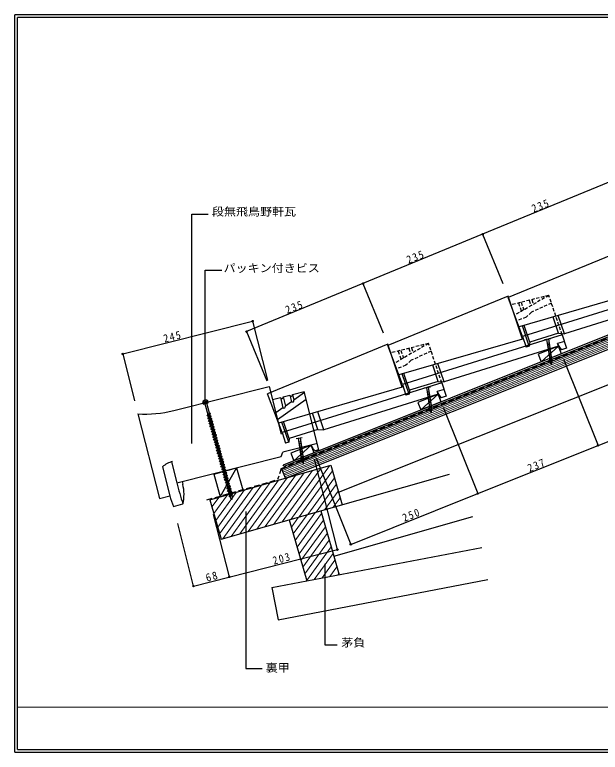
# Model space of a CAD drawing. Units: millimetres, scale not verified. Extents: x -1898 to 2142, y -2692 to 1538.
# Drawn here: x 152 to 1223, y 188 to 1538 of the extents above; entities that cross this region are included whole.
import ezdxf
from ezdxf.enums import TextEntityAlignment as Align

# ---------------------------------------------------------------- set-up
doc = ezdxf.new("R2010")
doc.units = ezdxf.units.MM
doc.header["$LTSCALE"] = 5
doc.header["$PDMODE"] = 32
doc.header["$PDSIZE"] = 2.5
doc.linetypes.add('DASHED1', pattern=[1.8, 1.2, -0.6])
doc.linetypes.add('DASHED2', pattern=[3, 2, -1])
doc.layers.add('0-A', color=7, linetype='Continuous', lineweight=25)
doc.styles.add('ＭＳ ゴシック', font='')
doc.styles.get('ＭＳ ゴシック').set_extended_font_data('MS Gothic')

msp = doc.modelspace()

# ---------------------------------------------------------------- linework, layer by layer
at = {"layer": '0-A'}
for p, q in [((2141.806, 1538.147), (151.807, 1538.147)), ((151.807, 188.147), (151.807, 1538.147)), ((1274.4, 1111.26), (1054.536, 1020.493)), ((1300.791, 1032.545), (1074.395, 966.785)), ((1054.351, 1023.239), (834.487, 932.471)), ((1080.743, 944.524), (1054.351, 1023.239)), ((1080.858, 949.306), (1054.536, 1020.493)), ((1157.23, 954.265), (1146.051, 987.602)), ((1146.407, 955.082), (1136.441, 984.811)), ((1093.095, 931.737), (1080.702, 968.603)), ((1093.889, 938.704), (1083.581, 969.456)), ((1120.829, 943.53), (1132.195, 945.278)), ((834.303, 935.217), (614.439, 844.45)), ((860.694, 856.503), (834.303, 935.217)), ((860.81, 861.285), (834.487, 932.471)), ((1080.743, 944.524), (854.347, 878.764)), ((1124.783, 944.137), (1130.463, 907.181)), ((1125.846, 937.219), (1129.306, 937.751)), ((1126.302, 934.254), (1129.762, 934.786)), ((1126.757, 931.289), (1130.217, 931.821)), ((1157.389, 940.143), (1144.815, 936.22)), ((1146.303, 931.447), (1144.815, 936.22)), ((1151.715, 924.754), (1144.815, 936.22)), ((1127.213, 928.324), (1130.673, 928.855)), ((1127.669, 925.358), (1131.129, 925.891)), ((1128.125, 922.393), (1131.584, 922.925)), ((1128.581, 919.428), (1132.04, 919.96)), ((1151.873, 917.519), (1114.734, 902.664)), ((1129.036, 916.463), (1132.496, 916.995)), ((1129.492, 913.498), (1132.952, 914.03)), ((1129.948, 910.533), (1133.408, 911.064)), ((1130.404, 907.567), (1133.864, 908.099)), ((1133.712, 897.563), (1130.463, 907.181)), ((1131.438, 904.296), (1133.86, 904.668)), ((926.358, 867.061), (916.393, 896.79)), ((937.182, 866.244), (926.003, 899.581)), ((1132.413, 901.411), (1133.797, 901.624)), ((873.047, 843.716), (860.654, 880.582)), ((873.841, 850.683), (863.532, 881.435)), ((442.562, 813.792), (617.072, 857.909)), ((617.072, 857.909), (639.13, 770.654)), ((860.694, 856.503), (634.298, 790.743)), ((900.781, 855.509), (912.147, 857.256)), ((904.735, 856.116), (910.415, 819.16)), ((937.34, 852.122), (924.766, 848.199)), ((640.762, 773.264), (614.439, 844.45)), ((623.199, 833.671), (637.742, 837.348)), ((637.742, 837.348), (642.46, 818.685)), ((642.589, 838.573), (655.193, 841.759)), ((642.589, 838.573), (646.838, 821.769)), ((655.193, 841.759), (658.22, 829.786)), ((660.04, 842.985), (681.369, 848.377)), ((660.04, 842.985), (662.597, 832.87)), ((681.859, 846.438), (662.597, 832.87)), ((708.33, 741.732), (681.369, 848.377)), ((905.798, 849.198), (909.258, 849.73)), ((906.253, 846.233), (909.713, 846.764)), ((906.709, 843.268), (910.169, 843.8)), ((907.165, 840.303), (910.625, 840.834)), ((907.621, 837.337), (911.081, 837.869)), ((926.254, 843.425), (924.766, 848.199)), ((931.666, 836.733), (924.766, 848.199)), ((685.046, 833.835), (632.513, 796.83)), ((658.22, 829.786), (646.838, 821.769)), ((931.825, 829.498), (894.686, 814.643)), ((908.077, 834.372), (911.536, 834.904)), ((908.533, 831.407), (911.992, 831.939)), ((908.988, 828.442), (912.448, 828.974)), ((909.444, 825.477), (912.904, 826.009)), ((642.46, 818.685), (629.327, 809.434)), ((717.134, 778.223), (705.955, 811.559)), ((909.9, 822.512), (913.36, 823.043)), ((910.356, 819.546), (913.816, 820.078)), ((913.663, 809.542), (910.415, 819.16)), ((911.389, 816.275), (913.811, 816.647)), ((912.365, 813.39), (913.748, 813.602)), ((706.31, 779.04), (696.344, 808.769)), ((652.999, 755.695), (640.606, 792.56)), ((653.793, 762.661), (643.484, 793.414)), ((666.401, 762.474), (677.767, 764.222)), ((670.355, 763.082), (676.034, 726.125)), ((671.417, 756.164), (674.877, 756.695)), ((705.389, 753.366), (642.371, 737.435)), ((693.755, 750.425), (656.615, 735.57)), ((693.755, 750.425), (662.186, 721.642)), ((671.873, 753.198), (675.333, 753.73)), ((672.329, 750.233), (675.789, 750.765)), ((672.785, 747.268), (676.244, 747.8)), ((673.241, 744.302), (676.701, 744.835)), ((697.409, 744.129), (693.755, 750.425)), ((699.325, 736.498), (693.755, 750.425)), ((448.248, 681.139), (639.239, 729.423)), ((639.239, 729.423), (642.371, 737.435)), ((656.615, 735.57), (662.186, 721.642)), ((699.325, 736.498), (662.186, 721.642)), ((673.697, 741.338), (677.156, 741.869)), ((674.152, 738.372), (677.612, 738.904)), ((674.608, 735.407), (678.068, 735.939)), ((675.064, 732.442), (678.524, 732.974)), ((675.52, 729.477), (678.98, 730.008)), ((708.33, 741.732), (701.543, 740.017)), ((438.456, 719.874), (448.248, 681.139)), ((675.976, 726.511), (679.435, 727.043)), ((679.283, 716.508), (676.034, 726.125)), ((677.009, 723.24), (679.431, 723.612)), ((677.984, 720.355), (679.368, 720.568)), ((422.219, 710.66), (435.699, 657.338)), ((457.943, 683.59), (459.168, 678.743)), ((441.935, 638.285), (459.386, 642.696)), ((151.807, 188.147), (2141.806, 188.147))]:
    msp.add_line(p, q, dxfattribs=at)
at = {"layer": '0-A', "color": 2}
for p, q in [((2136.806, 1533.147), (156.806, 1533.147)), ((156.806, 193.147), (156.806, 1533.147)), ((1373.042, 1040.408), (1080.858, 949.306)), ((1366.351, 1019.468), (1157.23, 954.265)), ((1152.993, 952.387), (860.81, 861.285)), ((1080.858, 949.306), (1087.367, 929.949)), ((1146.407, 955.082), (1093.889, 938.704)), ((1146.407, 955.082), (1157.23, 954.265)), ((1146.303, 931.447), (937.182, 866.244)), ((1146.303, 931.447), (1151.715, 924.754)), ((932.945, 864.366), (640.762, 773.264)), ((926.358, 867.061), (873.841, 850.683)), ((926.358, 867.061), (937.182, 866.244)), ((860.81, 861.285), (867.319, 841.928)), ((926.254, 843.425), (717.134, 778.223)), ((926.254, 843.425), (931.666, 836.733)), ((640.762, 773.264), (647.271, 753.907)), ((706.31, 779.04), (653.793, 762.661)), ((706.31, 779.04), (717.134, 778.223)), ((156.806, 193.147), (2136.806, 193.147))]:
    msp.add_line(p, q, dxfattribs=at)
at = {"layer": '0-A', "color": 6, "linetype": 'DASHED2'}
for p, q in [((639.223, 707.607), (1909.978, 1215.92)), ((639.223, 707.607), (632.662, 687.178)), ((503.397, 650.268), (632.662, 687.178))]:
    msp.add_line(p, q, dxfattribs=at)
at = {"layer": '0-A', "color": 3}
for p, q in [((1907.601, 1219.797), (642.697, 713.847)), ((1908.715, 1217.011), (643.811, 711.062)), ((640.284, 706.416), (1910.536, 1214.527)), ((646.969, 689.703), (1917.221, 1197.814)), ((744.095, 663.932), (1939.505, 1142.106)), ((508.808, 650.254), (729.969, 713.403)), ((557.269, 708.701), (568.796, 668.334)), ((646.849, 690.002), (640.284, 706.416)), ((643.811, 711.062), (642.697, 713.847)), ((729.969, 713.403), (750.562, 641.285)), ((515.922, 696.894), (527.449, 656.528)), ((711.746, 630.202), (745.182, 513.102)), ((654.052, 613.728), (686.017, 501.779)), ((735.474, 547.1), (989.803, 619.72)), ((622.129, 489.553), (1005.995, 563.014))]:
    msp.add_line(p, q, dxfattribs=at)
at = {"layer": '0-A', "color": 4, "lineweight": 9}
for p, q in [((641.398, 703.63), (1911.65, 1211.742)), ((642.512, 700.845), (1912.764, 1208.956)), ((643.627, 698.059), (1913.878, 1206.171)), ((644.741, 695.274), (1914.992, 1203.385)), ((645.855, 692.489), (1916.107, 1200.6)), ((625.493, 605.573), (696.551, 703.861)), ((641.042, 610.013), (711.044, 706.839)), ((656.592, 614.453), (727.649, 712.74)), ((672.142, 618.893), (732.942, 702.991)), ((578.844, 592.253), (649.902, 690.54)), ((594.394, 596.694), (665.452, 694.981)), ((609.943, 601.133), (681.001, 699.421)), ((687.692, 623.334), (736.436, 690.756)), ((532.196, 578.934), (603.253, 677.221)), ((547.745, 583.373), (618.803, 681.661)), ((563.295, 587.813), (634.352, 686.101)), ((703.242, 627.774), (739.93, 678.52)), ((519.547, 612.643), (556.605, 663.901)), ((523.041, 600.408), (572.154, 668.341)), ((526.535, 588.173), (587.704, 672.781)), ((718.791, 632.214), (743.423, 666.285)), ((512.56, 637.115), (525.505, 655.021)), ((516.054, 624.88), (541.055, 659.461)), ((734.341, 636.653), (746.917, 654.049)), ((661.376, 588.078), (686.649, 623.035)), ((664.869, 575.842), (702.199, 627.476)), ((668.363, 563.607), (713.094, 625.479)), ((657.882, 600.313), (671.099, 618.596)), ((671.857, 551.371), (716.588, 613.243)), ((675.35, 539.135), (720.082, 601.007)), ((678.844, 526.899), (723.575, 588.772)), ((682.338, 514.664), (727.069, 576.536)), ((685.257, 501.634), (730.563, 564.3)), ((699.579, 504.375), (734.057, 552.064)), ((713.9, 507.115), (737.55, 539.829)), ((728.221, 509.856), (741.044, 527.593)), ((742.541, 512.597), (744.538, 515.358)), ((156.806, 270.507), (2136.806, 270.507))]:
    msp.add_line(p, q, dxfattribs=at)
at = {"layer": '0-A', "color": 6}
for p, q in [((1007.647, 1136.369), (1044.788, 1046.404)), ((788.595, 1045.936), (825.735, 955.972)), ((575.727, 958.058), (612.867, 868.093)), ((349.335, 917.358), (371.052, 831.454)), ((1155.711, 907.926), (1218.987, 749.733)), ((500.388, 829.76), (494.985, 828.286)), ((498.648, 828.842), (498.535, 829.255)), ((499.447, 825.91), (504.722, 806.573)), ((500.388, 829.76), (505.79, 831.233)), ((502.352, 829.852), (502.24, 830.265)), ((508.059, 808.932), (503.152, 826.92)), ((935.661, 819.908), (998.938, 661.714)), ((503.532, 804.262), (509.92, 808.778)), ((503.532, 804.262), (504.721, 806.573)), ((503.532, 804.262), (505.393, 804.108)), ((504.721, 806.573), (508.059, 808.932)), ((504.877, 799.334), (511.264, 803.85)), ((504.877, 799.334), (506.065, 801.645)), ((504.877, 799.334), (506.738, 799.181)), ((505.393, 804.108), (508.731, 806.468)), ((505.393, 804.108), (506.066, 801.645)), ((506.065, 801.645), (509.403, 804.003)), ((506.221, 794.406), (512.608, 798.922)), ((506.221, 794.406), (507.41, 796.717)), ((506.738, 799.181), (510.075, 801.539)), ((506.738, 799.181), (507.41, 796.717)), ((507.41, 796.717), (510.747, 799.076)), ((508.059, 808.932), (509.92, 808.778)), ((508.082, 794.252), (511.419, 796.611)), ((508.73, 806.468), (509.92, 808.778)), ((508.731, 806.468), (509.403, 804.003)), ((509.403, 804.003), (511.264, 803.85)), ((510.075, 801.539), (511.264, 803.85)), ((510.075, 801.539), (510.747, 799.076)), ((510.747, 799.076), (512.608, 798.922)), ((511.419, 796.611), (512.608, 798.922)), ((506.221, 794.406), (508.082, 794.252)), ((507.565, 789.478), (513.953, 793.993)), ((507.565, 789.478), (508.754, 791.788)), ((507.565, 789.478), (509.426, 789.324)), ((508.909, 784.55), (515.297, 789.065)), ((508.909, 784.55), (510.098, 786.86)), ((508.909, 784.55), (510.771, 784.396)), ((509.426, 789.324), (512.763, 791.683)), ((509.426, 789.324), (510.098, 786.86)), ((510.098, 786.86), (513.436, 789.219)), ((510.254, 779.622), (516.641, 784.137)), ((510.771, 784.396), (514.108, 786.755)), ((510.771, 784.396), (511.443, 781.932)), ((511.443, 781.932), (514.78, 784.291)), ((512.763, 791.683), (513.953, 793.993)), ((512.763, 791.683), (513.435, 789.219)), ((513.436, 789.219), (515.297, 789.065)), ((514.107, 786.755), (515.297, 789.065)), ((514.108, 786.755), (514.78, 784.291)), ((514.78, 784.291), (516.641, 784.137)), ((515.452, 781.827), (516.641, 784.137)), ((510.254, 779.622), (511.443, 781.932)), ((510.254, 779.622), (512.115, 779.468)), ((511.598, 774.694), (517.986, 779.209)), ((511.598, 774.694), (512.787, 777.004)), ((511.598, 774.694), (513.459, 774.54)), ((512.115, 779.468), (515.452, 781.827)), ((512.115, 779.468), (512.787, 777.004)), ((512.787, 777.004), (516.124, 779.363)), ((512.942, 769.765), (519.33, 774.281)), ((512.942, 769.765), (514.131, 772.076)), ((512.942, 769.765), (514.803, 769.612)), ((513.459, 774.54), (516.796, 776.899)), ((514.803, 769.612), (518.14, 771.971)), ((514.803, 769.612), (515.475, 767.148)), ((515.452, 781.827), (516.124, 779.363)), ((515.475, 767.148), (518.813, 769.506)), ((516.124, 779.363), (517.986, 779.209)), ((516.796, 776.899), (517.986, 779.209)), ((518.14, 771.971), (519.33, 774.281)), ((518.14, 771.971), (518.813, 769.506)), ((518.813, 769.506), (520.674, 769.353)), ((514.287, 764.837), (520.674, 769.353)), ((514.287, 764.837), (515.475, 767.148)), ((514.287, 764.837), (516.148, 764.683)), ((515.631, 759.909), (522.018, 764.425)), ((515.631, 759.909), (516.82, 762.219)), ((515.631, 759.909), (517.492, 759.755)), ((516.148, 764.683), (519.485, 767.042)), ((516.148, 764.683), (516.82, 762.219)), ((516.82, 762.219), (520.157, 764.578)), ((516.975, 754.981), (523.363, 759.496)), ((516.975, 754.981), (518.164, 757.291)), ((517.492, 759.755), (520.829, 762.114)), ((517.492, 759.755), (518.164, 757.291)), ((518.164, 757.291), (521.501, 759.65)), ((518.836, 754.827), (522.174, 757.186)), ((519.485, 767.042), (520.674, 769.353)), ((519.485, 767.042), (520.157, 764.578)), ((520.157, 764.578), (522.018, 764.425)), ((520.829, 762.114), (522.018, 764.425)), ((520.829, 762.114), (521.501, 759.65)), ((521.501, 759.65), (523.363, 759.496)), ((522.173, 757.186), (523.363, 759.496)), ((516.975, 754.981), (518.836, 754.827)), ((518.319, 750.053), (524.707, 754.568)), ((518.319, 750.053), (519.508, 752.363)), ((518.319, 750.053), (520.18, 749.899)), ((519.664, 745.125), (526.051, 749.64)), ((519.664, 745.125), (520.853, 747.435)), ((519.664, 745.125), (521.525, 744.97)), ((520.18, 749.899), (523.518, 752.258)), ((520.18, 749.899), (520.853, 747.435)), ((520.853, 747.435), (524.19, 749.794)), ((521.008, 740.196), (527.396, 744.712)), ((521.008, 740.196), (522.197, 742.507)), ((521.525, 744.97), (524.862, 747.329)), ((521.525, 744.97), (522.197, 742.506)), ((522.197, 742.507), (525.534, 744.866)), ((523.518, 752.258), (524.707, 754.568)), ((523.518, 752.258), (524.19, 749.794)), ((524.19, 749.794), (526.051, 749.64)), ((524.862, 747.329), (526.051, 749.64)), ((524.862, 747.329), (525.534, 744.866)), ((525.534, 744.866), (527.396, 744.712)), ((526.206, 742.401), (527.396, 744.712)), ((521.008, 740.196), (522.869, 740.042)), ((522.352, 735.268), (528.74, 739.784)), ((522.352, 735.268), (523.541, 737.579)), ((522.352, 735.268), (524.213, 735.114)), ((522.869, 740.042), (526.206, 742.401)), ((522.869, 740.042), (523.541, 737.578)), ((523.541, 737.579), (526.879, 739.938)), ((523.696, 730.34), (530.084, 734.856)), ((523.696, 730.34), (524.886, 732.65)), ((523.696, 730.34), (525.558, 730.186)), ((524.213, 735.114), (527.551, 737.473)), ((525.041, 725.412), (531.429, 729.927)), ((525.558, 730.186), (528.895, 732.545)), ((525.558, 730.186), (526.23, 727.722)), ((526.206, 742.401), (526.879, 739.938)), ((526.23, 727.722), (529.567, 730.081)), ((526.879, 739.938), (528.74, 739.784)), ((527.55, 737.473), (528.74, 739.784)), ((528.895, 732.545), (530.084, 734.856)), ((528.895, 732.545), (529.567, 730.081)), ((529.567, 730.081), (531.429, 729.927)), ((530.239, 727.617), (531.429, 729.927)), ((525.041, 725.412), (526.23, 727.722)), ((525.041, 725.412), (526.902, 725.258)), ((526.385, 720.484), (532.773, 724.999)), ((526.385, 720.484), (527.574, 722.794)), ((526.385, 720.484), (528.246, 720.33)), ((526.902, 725.258), (530.239, 727.617)), ((526.902, 725.258), (527.574, 722.794)), ((527.574, 722.794), (530.911, 725.153)), ((527.73, 715.556), (534.117, 720.071)), ((527.73, 715.556), (528.918, 717.866)), ((527.73, 715.556), (529.591, 715.402)), ((528.246, 720.33), (531.584, 722.689)), ((528.246, 720.33), (528.918, 717.866)), ((528.918, 717.866), (532.256, 720.225)), ((529.591, 715.402), (532.928, 717.761)), ((530.239, 727.617), (530.911, 725.153)), ((530.911, 725.153), (532.773, 724.999)), ((531.583, 722.689), (532.773, 724.999)), ((531.584, 722.689), (532.256, 720.225)), ((532.256, 720.225), (534.117, 720.071)), ((532.928, 717.761), (534.117, 720.071)), ((742.149, 558.997), (700.314, 724.477)), ((529.074, 710.627), (535.462, 715.143)), ((529.074, 710.627), (530.263, 712.938)), ((529.074, 710.627), (530.935, 710.473)), ((530.418, 705.7), (536.806, 710.215)), ((530.418, 705.7), (531.607, 708.009)), ((530.418, 705.7), (532.279, 705.545)), ((530.935, 710.473), (534.272, 712.833)), ((531.762, 700.771), (538.15, 705.287)), ((531.762, 700.771), (532.951, 703.081)), ((532.279, 705.545), (535.616, 707.904)), ((533.623, 700.617), (536.96, 702.977)), ((534.272, 712.833), (535.462, 715.143)), ((535.616, 707.904), (536.806, 710.215)), ((536.96, 702.977), (538.15, 705.287)), ((531.762, 700.771), (533.623, 700.617)), ((533.106, 695.843), (539.494, 700.359)), ((533.106, 695.843), (534.295, 698.153)), ((533.106, 695.843), (534.968, 695.689)), ((534.451, 690.915), (540.839, 695.431)), ((534.451, 690.915), (535.64, 693.225)), ((534.451, 690.915), (536.312, 690.761)), ((534.968, 695.689), (538.305, 698.048)), ((535.795, 685.987), (542.183, 690.503)), ((536.312, 690.761), (539.649, 693.12)), ((538.305, 698.048), (539.494, 700.359)), ((539.649, 693.12), (540.839, 695.431)), ((540.993, 688.192), (542.183, 690.503)), ((535.795, 685.987), (536.984, 688.297)), ((535.795, 685.987), (537.656, 685.833)), ((537.139, 681.059), (543.527, 685.574)), ((537.139, 681.059), (538.329, 683.369)), ((537.139, 681.059), (539.001, 680.905)), ((537.656, 685.833), (540.993, 688.192)), ((538.483, 676.131), (544.871, 680.646)), ((538.483, 676.131), (539.673, 678.44)), ((538.483, 676.131), (540.345, 675.977)), ((539.001, 680.905), (542.338, 683.264)), ((539.828, 671.202), (546.216, 675.718)), ((540.345, 675.977), (543.682, 678.336)), ((542.338, 683.264), (543.527, 685.574)), ((543.682, 678.336), (544.871, 680.646)), ((545.026, 673.407), (546.216, 675.718)), ((539.828, 671.202), (541.017, 673.512)), ((539.828, 671.202), (541.689, 671.048)), ((541.172, 666.275), (547.56, 670.79)), ((541.172, 666.275), (542.361, 668.584)), ((541.172, 666.275), (543.033, 666.12)), ((541.689, 671.048), (545.026, 673.407)), ((542.516, 661.346), (548.904, 665.861)), ((542.516, 661.346), (543.705, 663.656)), ((543.033, 666.12), (546.37, 668.48)), ((544.378, 661.192), (547.715, 663.551)), ((546.37, 668.48), (547.56, 670.79)), ((547.715, 663.551), (548.904, 665.861)), ((542.516, 661.346), (544.378, 661.192)), ((543.861, 656.418), (550.249, 660.933)), ((543.861, 656.418), (545.05, 658.728)), ((543.861, 656.418), (545.722, 656.264)), ((545.722, 656.264), (549.059, 658.623)), ((545.722, 656.264), (546.536, 653.28)), ((549.228, 650.708), (546.536, 653.28)), ((549.059, 658.623), (550.249, 660.933)), ((549.059, 658.623), (550.241, 654.29)), ((549.228, 650.708), (550.241, 654.29)), ((544.51, 509.032), (515.561, 623.543)), ((574.332, 629.091), (574.332, 341.482)), ((478.809, 492.423), (449.86, 606.933)), ((478.809, 492.423), (742.149, 558.997)), ((718.996, 532.837), (718.996, 384.586)), ((718.996, 384.586), (741.702, 384.586)), ((574.332, 341.482), (604.332, 341.482))]:
    msp.add_line(p, q, dxfattribs=at)
at = {"layer": '0-A', "linetype": 'DASHED1'}
for p, q in [((1128.828, 1024.462), (1059.756, 1007.115)), ((1128.828, 1024.462), (1066.116, 988.148)), ((1092.881, 1015.436), (1096.192, 1005.564)), ((1097.74, 1016.656), (1100.602, 1008.121)), ((1152.993, 952.387), (1128.828, 1024.462)), ((1073.455, 1010.556), (1078.553, 995.35)), ((1078.311, 1011.776), (1082.962, 997.905)), ((1133.594, 1010.237), (1096.989, 993.585)), ((908.78, 936.441), (839.708, 919.093)), ((908.78, 936.441), (846.068, 900.127)), ((932.945, 864.366), (908.78, 936.441)), ((853.406, 922.535), (858.504, 907.329)), ((858.263, 923.755), (862.914, 909.884)), ((872.833, 927.415), (876.144, 917.543)), ((913.546, 922.216), (876.941, 905.564)), ((877.691, 928.635), (880.553, 920.099))]:
    msp.add_line(p, q, dxfattribs=at)
at = {"layer": '0-A', "color": 6}
for points in [[(1390.539, 1294.439), (1226.7, 1226.801), (1007.647, 1136.369), (788.595, 1045.936), (575.727, 958.058)], [(475.744, 753.209), (475.744, 1173.108), (505.744, 1173.108)], [(500.388, 829.76), (500.388, 1070.673), (530.388, 1070.673)], [(349.335, 917.358), (586.862, 977.406), (614.24, 869.109)], [(998.938, 661.714), (1218.987, 749.733), (1439.037, 837.752)], [(511.419, 796.611), (512.091, 794.147), (513.953, 793.993)], [(508.082, 794.252), (508.754, 791.788), (512.091, 794.147)], [(513.459, 774.54), (514.131, 772.076), (517.468, 774.435)], [(516.796, 776.899), (517.468, 774.435), (519.33, 774.281)], [(522.174, 757.186), (522.846, 754.722), (524.707, 754.568)], [(518.836, 754.827), (519.508, 752.363), (522.846, 754.722)], [(524.213, 735.114), (524.886, 732.65), (528.223, 735.01)], [(527.551, 737.473), (528.223, 735.01), (530.084, 734.856)], [(532.928, 717.761), (533.6, 715.297), (535.462, 715.143)], [(703.161, 726.909), (766.439, 568.713), (998.938, 661.714)], [(529.591, 715.402), (530.263, 712.938), (533.6, 715.297)], [(530.935, 710.473), (531.607, 708.009), (534.944, 710.368)], [(532.279, 705.545), (532.951, 703.081), (536.288, 705.441)], [(534.272, 712.833), (534.944, 710.368), (536.806, 710.215)], [(535.616, 707.904), (536.288, 705.441), (538.15, 705.287)], [(536.96, 702.977), (537.632, 700.512), (539.494, 700.359)], [(533.623, 700.617), (534.295, 698.153), (537.632, 700.512)], [(534.968, 695.689), (535.64, 693.225), (538.977, 695.585)], [(536.312, 690.761), (536.984, 688.297), (540.321, 690.656)], [(538.305, 698.048), (538.977, 695.585), (540.839, 695.431)], [(539.649, 693.12), (540.321, 690.656), (542.183, 690.503)], [(537.656, 685.833), (538.329, 683.369), (541.665, 685.728)], [(539.001, 680.905), (539.673, 678.44), (543.01, 680.799)], [(540.345, 675.977), (541.017, 673.512), (544.354, 675.871)], [(540.993, 688.192), (541.665, 685.728), (543.527, 685.574)], [(542.338, 683.264), (543.01, 680.799), (544.871, 680.646)], [(543.682, 678.336), (544.354, 675.871), (546.216, 675.718)], [(541.689, 671.048), (542.361, 668.584), (545.698, 670.943)], [(543.033, 666.12), (543.705, 663.656), (547.043, 666.015)], [(545.026, 673.407), (545.698, 670.943), (547.56, 670.79)], [(546.37, 668.48), (547.043, 666.015), (548.904, 665.861)], [(547.715, 663.551), (548.387, 661.087), (550.249, 660.933)], [(544.378, 661.192), (545.05, 658.728), (548.387, 661.087)]]:
    msp.add_lwpolyline(points, dxfattribs=at)
at = {"layer": '0-A', "linetype": 'DASHED1'}
for points in [[(1096.943, 993.693), (1087.393, 984.431), (1069.566, 977.825)], [(876.895, 905.671), (867.344, 896.409), (849.518, 889.804)]]:
    msp.add_lwpolyline(points, dxfattribs=at)
at = {"layer": '0-A', "color": 2}
for points in [[(1152.993, 952.387), (1161.26, 927.73), (1151.715, 924.754)], [(1093.918, 938.701), (1093.095, 931.737), (1087.367, 929.949)], [(932.945, 864.366), (941.212, 839.709), (931.666, 836.733)], [(873.87, 850.68), (873.047, 843.716), (867.319, 841.928)], [(653.822, 762.659), (652.999, 755.695), (647.271, 753.907)]]:
    msp.add_lwpolyline(points, dxfattribs=at)
at = {"layer": '0-A'}
for points in [[(1128.242, 944.67), (1133.922, 907.714), (1133.712, 897.563)], [(1146.303, 931.447), (1109.163, 916.591), (1114.734, 902.664)], [(1151.873, 917.519), (1146.303, 931.447), (1114.734, 902.664)], [(908.194, 856.649), (913.874, 819.693), (913.663, 809.542)], [(926.254, 843.425), (889.115, 828.57), (894.686, 814.643)], [(931.825, 829.498), (926.254, 843.425), (894.686, 814.643)], [(377.094, 807.555), (416.309, 652.436), (435.699, 657.338)], [(673.814, 763.614), (679.494, 726.658), (679.283, 716.508)]]:
    msp.add_lwpolyline(points, dxfattribs=at)
at = {"layer": '0-A', "color": 6}
msp.add_lwpolyline([(495.875, 828.086), (496.675, 825.154), (505.891, 827.667), (505.091, 830.599)], close=True, dxfattribs=at)
at = {"layer": '0-A', "color": 3}
for points in [[(515.922, 696.894), (557.269, 708.701), (527.449, 656.528)], [(508.808, 650.254), (529.401, 578.135), (947.196, 697.431)], [(622.129, 489.553), (633.407, 430.623), (1017.272, 504.083)]]:
    msp.add_lwpolyline(points, dxfattribs=at)
at = {"layer": '0-A'}
for centre, radius, start, end in [((640.166, 837.961), 2.5, 194.18746, 14.18746), ((657.616, 842.372), 2.5, 194.18746, 14.18746), ((659.817, 832.167), 2.867, 236.13445, 14.18746), ((389.56, 1023.446), 216.25, 266.69514, 284.18746), ((644.058, 821.066), 2.867, 236.13445, 14.18746), ((707.14, 749.777), 11.251, 210.13286, 240.16958), ((450.8, 679.206), 42.5, 104.18746, 132.25995), ((1012.693, 823.834), 582.202, 194.18746, 198.12705), ((386.134, 660.279), 75.332, 346.50269, 14.18746), ((577.31, 693.138), 146.066, 194.18746, 202.05735)]:
    msp.add_arc(centre, radius, start, end, dxfattribs=at)
at = {"layer": '0-A', "color": 6}
msp.add_arc((501.367, 826.171), 6.723, 48.85707, 161.65839, dxfattribs=at)
for p in [(1007.647, 1136.369), (788.595, 1045.936), (586.862, 977.406), (575.727, 958.058), (349.335, 917.358), (1218.987, 749.733), (998.938, 661.714), (766.439, 568.713), (742.149, 558.997), (544.51, 509.032), (478.809, 492.423)]:
    msp.add_point(p, dxfattribs=at)

# ---------------------------------------------------------------- texts
at = {"layer": '0-A', "color": 3, "style": 'ＭＳ ゴシック', "width": 1.1}
for s, p in [('段無飛鳥野軒瓦', (512.473, 1165.923)), ('パッキン付きビス', (533.836, 1062.507)), ('茅負', (748.996, 377.086)), ('裏甲', (610.836, 331.037))]:
    msp.add_text(s, height=14.66, dxfattribs=at).set_placement(p, align=Align.BOTTOM_LEFT)
at = {"layer": '0-A', "color": 3, "char_height": 14.66, "attachment_point": 7, "style": 'ＭＳ ゴシック'}
for s, insert, rotation in [('\\T1.27;\\W0.9;235', (1100.983, 1175.543), 21.802), ('\\T1.27;\\W0.9;235', (872.121, 1081.918), 21.467), ('\\T1.27;\\W0.9;235', (650.195, 990.373), 20.467), ('\\T1.27;\\W0.9;245', (425.993, 937.754), 14.059), ('\\T1.27;\\W0.9;237', (1093.503, 700.617), 21.801), ('\\T1.27;\\W0.9;250', (864.602, 609.583), 21.802), ('\\T1.27;\\W0.9;203', (625.924, 531.18), 15.258), ('\\T1.27;\\W0.95;68', (503.363, 499.897), 15)]:
    msp.add_mtext(s, dxfattribs=dict(at, insert=insert, rotation=rotation))

doc.saveas('drawing.dxf')
